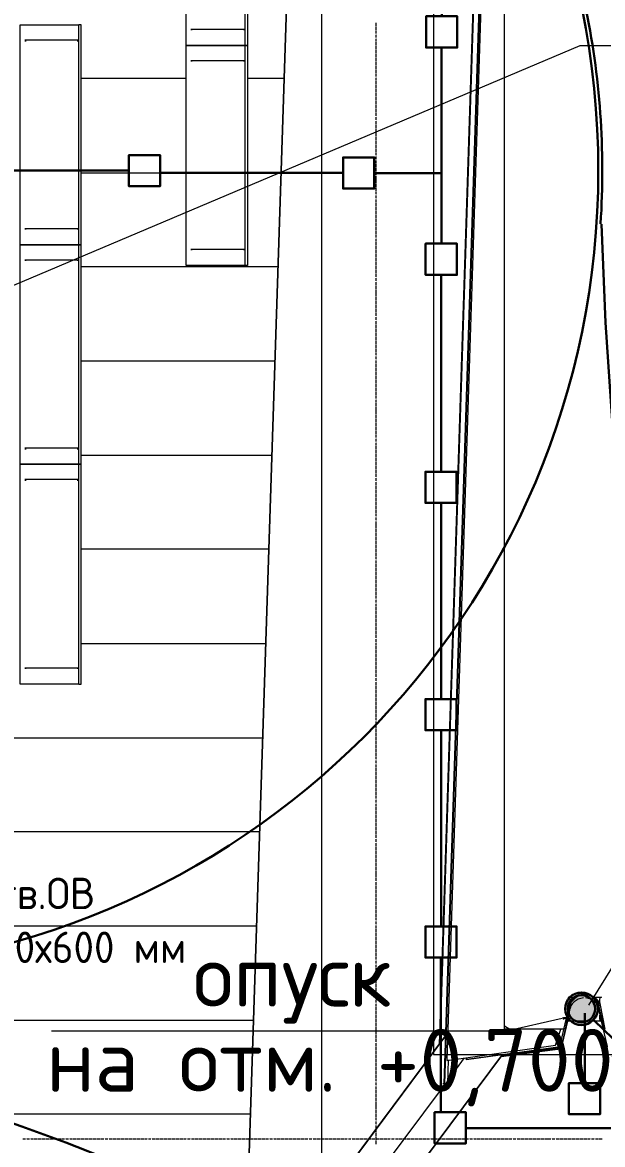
# Model space of a CAD drawing. Header units: millimetres. Extents: x -42533 to 645315, y 3457 to 82611.
# Drawn here: x 571978 to 575676, y 32285 to 39434 of the extents above; entities that cross this region are included whole.
import ezdxf

# ---------------------------------------------------------------- set-up
doc = ezdxf.new("R2010")
doc.units = ezdxf.units.MM
for name, color, linetype, true_color in [('PDF _!ЭОМ.Молниезащита', 7, 'Continuous', 0x954a95), ('PDF _Аннотация', 7, 'Continuous', 0xbababa), ('PDF _Антураж', 7, 'Continuous', 0xbababa), ('PDF _Крыша', 7, 'Continuous', 0xbababa), ('PDF _Крыша штриховка', 7, 'Continuous', 0xbababa), ('PDF _Обобщенные модели', 7, 'Continuous', 0xbababa), ('PDF _Ограждение', 7, 'Continuous', 0xbababa), ('PDF _Оси', 7, 'Continuous', 0xbababa)]:
    doc.layers.add(name, color=color, linetype=linetype, true_color=true_color)
doc.layers.add('PDF _Линии', color=7, linetype='Continuous')
doc.layers.add('PDF _Текст', color=7, linetype='Continuous')
doc.styles.add('PDF GOST Common', font='GOST_Common.ttf')
doc.styles.add('PDF ISOCPEUR', font='isocpeur.ttf')

msp = doc.modelspace()

# ---------------------------------------------------------------- linework, layer by layer
at = {"layer": 'PDF _!ЭОМ.Молниезащита', "color": 5, "lineweight": 30}
for points in [[(574652, 40722.3), (574652, 39722.8), (574652, 39472.9), (574749.4, 39472.9), (574749.4, 39273.8), (574550.4, 39273.8), (574550.4, 39472.9), (574652, 39472.9)], [(574649.9, 39273.8), (574649.9, 38274.3), (574649.9, 38024.4), (574747.3, 38024.4), (574747.3, 37825.3), (574548.2, 37825.3), (574548.2, 38024.4), (574649.9, 38024.4)], [(571403, 38491.4), (572402.6, 38491.4), (572656.7, 38491.4), (572656.7, 38588.8), (572855.7, 38588.8), (572855.7, 38389.8), (572656.7, 38389.8), (572656.7, 38491.4)], [(572855.7, 38476.7), (573771.7, 38476.7), (574021.6, 38476.7), (574021.6, 38574.1), (574220.7, 38574.1), (574220.7, 38375), (574021.6, 38375), (574021.6, 38476.7)], [(574220.7, 38474.6), (574649.9, 38474.6)], [(574647.8, 37825.3), (574647.8, 36821.6), (574647.8, 36571.7), (574745.2, 36571.7), (574745.2, 36372.6), (574546.1, 36372.6), (574546.1, 36571.7), (574647.8, 36571.7)], [(574647.8, 36372.6), (574647.8, 35373.1), (574647.8, 35123.2), (574745.2, 35123.2), (574745.2, 34924.1), (574546.1, 34924.1), (574546.1, 35123.2), (574647.8, 35123.2)], [(574647.8, 34924.1), (574647.8, 33924.6), (574647.8, 33674.7), (574745.2, 33674.7), (574745.2, 33475.6), (574546.1, 33475.6), (574546.1, 33674.7), (574647.8, 33674.7)], [(574645.7, 33475.6), (574645.7, 32490.9)], [(575563.1, 33121.1), (575563.1, 32676.4), (575660.5, 32676.4), (575660.5, 32477.3), (575461.4, 32477.3), (575461.4, 32676.4), (575563.1, 32676.4)], [(576053.9, 32389.3), (575054.4, 32389.3), (574804.5, 32389.3), (574804.5, 32291.9), (574605.4, 32291.9), (574605.4, 32490.9), (574804.5, 32490.9), (574804.5, 32389.3)]]:
    msp.add_lwpolyline(points, dxfattribs=at)
at = {"layer": 'PDF _!ЭОМ.Молниезащита', "lineweight": 30}
for points in [[(575669, 38148.4), (575694.4, 37521.6), (575736.7, 36894.8), (575791.8, 36272.2), (575868, 35649.6)], [(575622.4, 33074.5), (575859.6, 32845.8), (575741, 32845.8), (575978.2, 32735.7), (575859.6, 32964.4), (575859.6, 32845.8)]]:
    msp.add_lwpolyline(points, dxfattribs=at)
at = {"layer": 'PDF _!ЭОМ.Молниезащита', "color": 251, "lineweight": 5, "true_color": 0x545454}
msp.add_lwpolyline([(575419.1, 33087.2), (575063.3, 33006.7), (572162.1, 33006.7)], dxfattribs=at)
at = {"layer": 'PDF _!ЭОМ.Молниезащита', "color": 116, "lineweight": 30, "true_color": 0x136734}
for centre, radius in [((570543.1, 38490.9), 5105.7), ((567904.4, 20845.7), 12246.5)]:
    msp.add_circle(centre, radius, dxfattribs=at)
at = {"layer": 'PDF _!ЭОМ.Молниезащита', "lineweight": 30}
msp.add_circle((575541, 33149.9), 103.8, dxfattribs=at)
msp.add_arc((570543.1, 38490.9), 5131.1, 356.19872, 11.94767, dxfattribs=at)
at = {"layer": 'PDF _!ЭОМ.Молниезащита', "lineweight": 13}
msp.add_arc((567008.4, 20453.1), 17757.8, 299.14304, 50.43064, dxfattribs=at)
at = {"layer": 'PDF _!ЭОМ.Молниезащита', "transparency": 33554559}
for points in [[(575597, 33239.7), (575499.6, 33239.7), (575575.8, 33248.1)], [(575499.6, 33239.7), (575575.8, 33248.1), (575520.7, 33248.1)], [(575575.8, 33248.1), (575520.7, 33248.1), (575558.9, 33252.4)], [(575520.7, 33248.1), (575558.9, 33252.4), (575537.7, 33252.4)], [(575652, 33167.7), (575444.5, 33167.7), (575647.8, 33184.6)], [(575444.5, 33167.7), (575647.8, 33184.6), (575448.7, 33184.6)], [(575647.8, 33184.6), (575448.7, 33184.6), (575639.3, 33201.6)], [(575448.7, 33184.6), (575639.3, 33201.6), (575457.2, 33201.6)], [(575639.3, 33201.6), (575457.2, 33201.6), (575626.6, 33218.5)], [(575457.2, 33201.6), (575626.6, 33218.5), (575469.9, 33218.5)], [(575626.6, 33218.5), (575469.9, 33218.5), (575609.7, 33231.2)], [(575469.9, 33218.5), (575609.7, 33231.2), (575486.9, 33231.2)], [(575609.7, 33231.2), (575486.9, 33231.2), (575597, 33239.7)], [(575486.9, 33231.2), (575597, 33239.7), (575499.6, 33239.7)], [(575652, 33146.5), (575444.5, 33146.5), (575652, 33167.7)], [(575444.5, 33146.5), (575652, 33167.7), (575444.5, 33167.7)], [(575652, 33129.6), (575444.5, 33129.6), (575652, 33146.5)], [(575444.5, 33129.6), (575652, 33146.5), (575444.5, 33146.5)], [(575448.7, 33108.4), (575652, 33129.6), (575444.5, 33129.6)], [(575647.8, 33108.4), (575448.7, 33108.4), (575652, 33129.6)], [(575457.2, 33091.4), (575647.8, 33108.4), (575448.7, 33108.4)], [(575639.3, 33091.4), (575457.2, 33091.4), (575647.8, 33108.4)], [(575469.9, 33074.5), (575639.3, 33091.4), (575457.2, 33091.4)], [(575626.6, 33074.5), (575469.9, 33074.5), (575639.3, 33091.4)], [(575486.9, 33061.8), (575626.6, 33074.5), (575469.9, 33074.5)], [(575609.7, 33061.8), (575486.9, 33061.8), (575626.6, 33074.5)], [(575499.6, 33053.3), (575609.7, 33061.8), (575486.9, 33061.8)], [(575597, 33053.3), (575499.6, 33053.3), (575609.7, 33061.8)], [(575520.7, 33044.9), (575597, 33053.3), (575499.6, 33053.3)], [(575575.8, 33044.9), (575520.7, 33044.9), (575597, 33053.3)], [(575537.7, 33044.9), (575575.8, 33044.9), (575520.7, 33044.9)], [(575558.9, 33044.9), (575537.7, 33044.9), (575575.8, 33044.9)]]:
    msp.add_solid(points, dxfattribs=at)
at = {"layer": 'PDF _!ЭОМ.Молниезащита', "color": 251, "true_color": 0x545454, "transparency": 33554559}
msp.add_solid([(575419.1, 33095.7), (575469.9, 33099.9), (575423.3, 33078.7)], dxfattribs=at)
at = {"layer": 'PDF _Аннотация', "color": 8, "lineweight": 9}
for points in [[(571077.9, 37403), (575533.4, 39287.8), (576308.5, 39287.8)], [(575588.5, 33171.9), (577278.4, 35886.8), (577820.5, 35886.8)]]:
    msp.add_lwpolyline(points, dxfattribs=at)
at = {"layer": 'PDF _Антураж', "color": 8, "lineweight": 18}
for points in [[(574932, 55314.3), (574927.8, 55314.3), (574821.9, 55733.6), (573593.7, 55733.6), (573746.1, 55128), (573534.4, 48652.1), (573746.1, 42142.4), (573394.6, 31380.4), (573784.2, 31431.2), (574262.8, 32121.5)], [(573394.6, 31380.4), (573746.1, 42142.4), (573534.4, 48652.1), (573746.1, 55128), (573593.7, 55733.6)], [(574978.6, 42015.3), (574974.4, 42015.3), (574970.1, 42015.3), (574936.3, 42015.3), (574932, 42015.3), (574635.6, 32922), (574932, 42011.1), (574936.3, 42011.1)], [(574639.8, 32930.5), (574936.3, 42015.3)], [(574665.2, 32672.1), (574970.1, 42015.3)], [(574669.4, 32672.1), (574974.4, 42015.3)], [(575685.9, 33019.4), (575652, 33171.9), (575647.8, 33188.9), (575635.1, 33201.6), (575622.4, 33214.3), (575605.4, 33227), (575588.5, 33235.4), (575571.6, 33235.4), (575550.4, 33235.4), (575533.4, 33235.4), (575516.5, 33227), (575499.6, 33214.3), (575486.9, 33201.6), (575474.1, 33188.9), (575469.9, 33171.9), (575419.1, 32930.5)], [(575554.6, 33218.5), (575537.7, 33214.3), (575520.7, 33210), (575508, 33201.6), (575495.3, 33193.1), (575482.6, 33180.4), (575474.1, 33167.7), (575469.9, 33150.7)], [(575652, 33171.9), (575652, 33150.7), (575647.8, 33167.7), (575639.3, 33180.4), (575626.6, 33193.1), (575613.9, 33201.6), (575601.2, 33210), (575584.3, 33214.3), (575567.3, 33218.5)], [(575453, 33070.3), (575469.9, 33150.7), (575469.9, 33171.9)], [(575669, 33070.3), (575652, 33150.7)], [(575414.9, 32900.8), (575414.9, 32896.6), (575029.4, 32845.8), (575423.3, 32896.6), (575423.3, 32905.1), (575423.3, 32909.3), (575419.1, 32926.3), (575376.7, 32922)], [(575423.3, 32905.1), (575033.7, 32850)], [(575410.6, 32934.7), (575410.6, 32926.3)], [(574690.6, 32824.6), (574686.4, 32672.1)], [(574661, 32672.1), (574686.4, 32672.1), (574669.4, 32672.1), (574665.2, 32672.1), (574673.7, 32672.1), (574682.1, 32672.1), (574656.7, 32672.1)]]:
    msp.add_lwpolyline(points, dxfattribs=at)
msp.add_lwpolyline([(575707.1, 32905.1), (575707.1, 32909.3), (575669, 33070.3), (575453, 33070.3), (575419.1, 32926.3), (575419.1, 32930.5), (575410.6, 32934.7), (575465.7, 33171.9, -0.742756), (575660.5, 33171.9), (575690.2, 33019.4)], format="xyb", dxfattribs=at)
for points in [[(574809.2, 32824.6), (574809.2, 32837.3), (574809.2, 32828.8), (575423.3, 32909.3)], [(574809.2, 32837.3), (574809.2, 32833.1), (574809.2, 32824.6), (574809.2, 32828.8)]]:
    msp.add_lwpolyline(points, close=True, dxfattribs=at)
at = {"layer": 'PDF _Крыша', "color": 8, "lineweight": 9}
msp.add_lwpolyline([(575431.8, 33019.4), (575410.6, 33019.4)], dxfattribs=at)
at = {"layer": 'PDF _Крыша штриховка', "color": 8, "lineweight": 9}
for points in [[(573021.9, 39076), (572352.7, 39076)], [(573644.5, 39076), (573411.5, 39076)], [(573021.9, 38474.6), (572352.7, 38474.6)], [(573627.5, 38474.6), (573411.5, 38474.6)], [(573606.4, 37877.4), (572352.7, 37877.4)], [(573585.2, 37276), (572352.7, 37276)], [(573568.2, 36674.5), (572352.7, 36674.5)], [(573547.1, 36077.4), (572352.7, 36077.4)], [(573525.9, 35475.9), (572352.7, 35475.9)], [(573508.9, 34874.5), (568197.8, 34874.5)], [(573487.8, 34277.3), (571353.2, 34277.3)], [(573470.8, 33675.9), (568197.8, 33675.9)], [(573449.7, 33074.5), (571429.4, 33074.5)], [(573428.5, 32477.3), (571429.4, 32477.3)]]:
    msp.add_lwpolyline(points, dxfattribs=at)
at = {"layer": 'PDF _Линии', "color": 8, "lineweight": 9}
msp.add_lwpolyline([(581530.7, 32858.5), (581619.6, 25417), (554538.8, 25489), (554538.8, 32858.5), (561298.4, 32858.5), (561298.4, 55496.4), (574597.4, 55496.4), (574597.4, 32858.5), (581496.8, 32858.5)], dxfattribs=at)
for points in [[(573885.9, 54767.9), (562065, 54767.9), (562065, 29961.5), (573885.9, 29961.5)], [(575050.6, 33019.4), (575050.6, 42375.3), (574991.3, 42362.6), (574682.1, 32820.4), (575376.7, 32917.8), (575410.6, 33019.4)]]:
    msp.add_lwpolyline(points, close=True, dxfattribs=at)
at = {"layer": 'PDF _Линии', "color": 8, "lineweight": 30}
msp.add_circle((575541, 33149.9), 86.8, dxfattribs=at)
at = {"layer": 'PDF _Обобщенные модели', "color": 8, "lineweight": 9}
for points in [[(573394.6, 46284.5), (573394.6, 44886.9), (573394.6, 43485), (573394.6, 42087.3), (573394.6, 40685.4), (573394.6, 39287.8), (573394.6, 37885.9)], [(572331.5, 35217.6), (571996.9, 35217.6), (571988.5, 35217.6), (571980, 35217.6), (571963, 35217.6), (571963, 36619.5), (571963, 38017.1), (571980, 38017.1), (571988.5, 38017.1), (571996.9, 38017.1), (572331.5, 38017.1), (571996.9, 38017.1), (571988.5, 38017.1), (571980, 38017.1), (571963, 38017.1), (571963, 39419), (571980, 39419), (571988.5, 39419), (571996.9, 39419), (572331.5, 39419)], [(572335.8, 39321.6), (571992.7, 39321.6)], [(573386.1, 39389.4), (573394.6, 39389.4), (573051.5, 39389.4), (573060, 39389.4)], [(571992.7, 39317.4), (572001.2, 39317.4)], [(572327.3, 39317.4), (572335.8, 39317.4)], [(573386.1, 39190.3), (573394.6, 39190.3), (573051.5, 39190.3), (573060, 39190.3)], [(572327.3, 38118.8), (572335.8, 38118.8), (571992.7, 38118.8), (572001.2, 38118.8)], [(573386.1, 37987.5), (573394.6, 37987.5), (573051.5, 37987.5), (573060, 37987.5)], [(572327.3, 37919.7), (572335.8, 37919.7), (571992.7, 37919.7), (572001.2, 37919.7)], [(572335.8, 36721.1), (571992.7, 36721.1)], [(571992.7, 36716.9), (572001.2, 36716.9)], [(572327.3, 36716.9), (572335.8, 36716.9)], [(572335.8, 36522.1), (571992.7, 36522.1)], [(571992.7, 36517.8), (572001.2, 36517.8)], [(572327.3, 36517.8), (572335.8, 36517.8)], [(572327.3, 35319.2), (572335.8, 35319.2), (571992.7, 35319.2), (572001.2, 35319.2)]]:
    msp.add_lwpolyline(points, dxfattribs=at)
for points in [[(573411.5, 39287.8), (573407.3, 39287.8), (573394.6, 39287.8), (573390.4, 39287.8), (573055.8, 39287.8), (573047.3, 39287.8), (573038.8, 39287.8), (573021.9, 39287.8), (573021.9, 40685.4), (573038.8, 40685.4), (573047.3, 40685.4), (573055.8, 40685.4), (573390.4, 40685.4), (573394.6, 40685.4), (573407.3, 40685.4), (573411.5, 40685.4)], [(572352.7, 39419), (572348.5, 39419), (572335.8, 39419), (572335.8, 38017.1), (572348.5, 38017.1), (572352.7, 38017.1)], [(573411.5, 37885.9), (573407.3, 37885.9), (573394.6, 37885.9), (573390.4, 37885.9), (573055.8, 37885.9), (573047.3, 37885.9), (573038.8, 37885.9), (573021.9, 37885.9), (573021.9, 39287.8), (573038.8, 39287.8), (573047.3, 39287.8), (573055.8, 39287.8), (573390.4, 39287.8), (573394.6, 39287.8), (573407.3, 39287.8), (573411.5, 39287.8)], [(572352.7, 38017.1), (572348.5, 38017.1), (572335.8, 38017.1), (572335.8, 36619.5), (572348.5, 36619.5), (572352.7, 36619.5)], [(572331.5, 36619.5), (571996.9, 36619.5), (571988.5, 36619.5), (571980, 36619.5), (571963, 36619.5), (571980, 36619.5), (571988.5, 36619.5), (571996.9, 36619.5)], [(572352.7, 36619.5), (572348.5, 36619.5), (572335.8, 36619.5), (572335.8, 35217.6), (572348.5, 35217.6), (572352.7, 35217.6)]]:
    msp.add_lwpolyline(points, close=True, dxfattribs=at)
at = {"layer": 'PDF _Обобщенные модели', "color": 8, "lineweight": 18}
for points in [[(575465.7, 33176.1), (575469.9, 33197.3), (575469.9, 33210), (575465.7, 33218.5), (575457.2, 33222.7), (575499.6, 33222.7)], [(575622.4, 33222.7), (575669, 33222.7), (575660.5, 33218.5), (575656.3, 33210), (575656.3, 33193.1), (575660.5, 33171.9)], [(575660.5, 33125.3), (575656.3, 33104.1), (575656.3, 33087.2), (575660.5, 33074.5), (575669, 33070.3), (575563.1, 33070.3), (575457.2, 33070.3), (575465.7, 33074.5), (575469.9, 33091.4), (575465.7, 33108.4), (575465.7, 33133.8)]]:
    msp.add_lwpolyline(points, dxfattribs=at)
at = {"layer": 'PDF _Ограждение', "color": 8, "lineweight": 9}
for points in [[(575050.6, 33040.6), (575084.5, 33019.4)], [(574076.5, 32172.4), (574673.7, 32977.1), (574068, 32159.7)], [(575037.9, 32858.5), (572869.4, 29948.8), (575037.9, 32858.5)], [(574686.4, 32689.1), (574796.5, 32837.3)], [(574267.1, 32125.8), (574673.7, 32672.1)]]:
    msp.add_lwpolyline(points, dxfattribs=at)
at = {"layer": 'PDF _Оси', "color": 8, "lineweight": 9}
for points in [[(574233.2, 39410.6), (574233.2, 39431.8)], [(574233.2, 39385.2), (574233.2, 39406.3)], [(574233.2, 39364), (574233.2, 39380.9)], [(574233.2, 39359.8), (574233.2, 39359.8)], [(574233.2, 39338.6), (574233.2, 39355.5)], [(574233.2, 39334.3), (574233.2, 39334.3)], [(574233.2, 39313.2), (574233.2, 39330.1)], [(574233.2, 39287.8), (574233.2, 39308.9)], [(574233.2, 39262.3), (574233.2, 39283.5)], [(574233.2, 39236.9), (574233.2, 39258.1)], [(574233.2, 39211.5), (574233.2, 39232.7)], [(574233.2, 39186.1), (574233.2, 39207.3)], [(574233.2, 39160.7), (574233.2, 39181.9)], [(574233.2, 39135.3), (574233.2, 39156.5)], [(574233.2, 39109.9), (574233.2, 39131)], [(574233.2, 39088.7), (574233.2, 39105.6)], [(574233.2, 39084.5), (574233.2, 39084.5)], [(574233.2, 39063.3), (574233.2, 39080.2)], [(574233.2, 39037.9), (574233.2, 39059)], [(574233.2, 39012.5), (574233.2, 39033.6)], [(574233.2, 38987), (574233.2, 39008.2)], [(574233.2, 38961.6), (574233.2, 38982.8)], [(574233.2, 38936.2), (574233.2, 38957.4)], [(574233.2, 38910.8), (574233.2, 38932)], [(574233.2, 38885.4), (574233.2, 38906.6)], [(574233.2, 38860), (574233.2, 38881.2)], [(574233.2, 38838.8), (574233.2, 38855.7)], [(574233.2, 38834.6), (574233.2, 38834.6)], [(574233.2, 38813.4), (574233.2, 38830.3)], [(574233.2, 38809.2), (574233.2, 38809.2)], [(574233.2, 38788), (574233.2, 38804.9)], [(574233.2, 38762.6), (574233.2, 38783.7)], [(574233.2, 38737.2), (574233.2, 38758.3)], [(574233.2, 38711.7), (574233.2, 38732.9)], [(574233.2, 38686.3), (574233.2, 38707.5)], [(574233.2, 38660.9), (574233.2, 38682.1)], [(574233.2, 38635.5), (574233.2, 38656.7)], [(574233.2, 38610.1), (574233.2, 38631.3)], [(574233.2, 38588.9), (574233.2, 38605.9)], [(574233.2, 38584.7), (574233.2, 38584.7)], [(574233.2, 38563.5), (574233.2, 38580.5)], [(574233.2, 38559.3), (574233.2, 38559.3)], [(574233.2, 38538.1), (574233.2, 38555)], [(574233.2, 38512.7), (574233.2, 38533.9)], [(574233.2, 38487.3), (574233.2, 38508.4)], [(574233.2, 38461.9), (574233.2, 38483)], [(574233.2, 38436.4), (574233.2, 38457.6)], [(574233.2, 38411), (574233.2, 38432.2)], [(574233.2, 38385.6), (574233.2, 38406.8)], [(574233.2, 38360.2), (574233.2, 38381.4)], [(574233.2, 38339), (574233.2, 38356)], [(574233.2, 38334.8), (574233.2, 38334.8)], [(574233.2, 38313.6), (574233.2, 38330.6)], [(574233.2, 38309.4), (574233.2, 38309.4)], [(574233.2, 38288.2), (574233.2, 38305.2)], [(574233.2, 38262.8), (574233.2, 38284)], [(574233.2, 38237.4), (574233.2, 38258.6)], [(574233.2, 38212), (574233.2, 38233.2)], [(574233.2, 38186.6), (574233.2, 38207.7)], [(574233.2, 38161.2), (574233.2, 38182.3)], [(574233.2, 38135.7), (574233.2, 38156.9)], [(574233.2, 38110.3), (574233.2, 38131.5)], [(574233.2, 38084.9), (574233.2, 38106.1)], [(574233.2, 38063.7), (574233.2, 38080.7)], [(574233.2, 38059.5), (574233.2, 38059.5)], [(574233.2, 38038.3), (574233.2, 38055.3)], [(574233.2, 38012.9), (574233.2, 38034.1)], [(574233.2, 37987.5), (574233.2, 38008.7)], [(574233.2, 37962.1), (574233.2, 37983.3)], [(574233.2, 37936.7), (574233.2, 37957.9)], [(574233.2, 37911.3), (574233.2, 37932.4)], [(574233.2, 37885.9), (574233.2, 37907)], [(574233.2, 37860.4), (574233.2, 37881.6)], [(574233.2, 37835), (574233.2, 37856.2)], [(574233.2, 37813.9), (574233.2, 37830.8)], [(574233.2, 37809.6), (574233.2, 37809.6)], [(574233.2, 37788.4), (574233.2, 37805.4)], [(574233.2, 37784.2), (574233.2, 37784.2)], [(574233.2, 37763), (574233.2, 37780)], [(574233.2, 37737.6), (574233.2, 37758.8)], [(574233.2, 37712.2), (574233.2, 37733.4)], [(574233.2, 37686.8), (574233.2, 37708)], [(574233.2, 37661.4), (574233.2, 37682.6)], [(574233.2, 37636), (574233.2, 37657.1)], [(574233.2, 37610.6), (574233.2, 37631.7)], [(574233.2, 37585.1), (574233.2, 37606.3)], [(574233.2, 37564), (574233.2, 37580.9)], [(574233.2, 37559.7), (574233.2, 37559.7)], [(574233.2, 37538.6), (574233.2, 37555.5)], [(574233.2, 37534.3), (574233.2, 37534.3)], [(574233.2, 37513.1), (574233.2, 37530.1)], [(574233.2, 37487.7), (574233.2, 37508.9)], [(574233.2, 37462.3), (574233.2, 37483.5)], [(574233.2, 37436.9), (574233.2, 37458.1)], [(574233.2, 37411.5), (574233.2, 37432.7)], [(574233.2, 37386.1), (574233.2, 37407.3)], [(574233.2, 37360.7), (574233.2, 37381.8)], [(574233.2, 37335.3), (574233.2, 37356.4)], [(574233.2, 37314.1), (574233.2, 37331)], [(574233.2, 37309.8), (574233.2, 37309.8)], [(574233.2, 37288.7), (574233.2, 37305.6)], [(574233.2, 37284.4), (574233.2, 37284.4)], [(574233.2, 37263.3), (574233.2, 37280.2)], [(574233.2, 37237.8), (574233.2, 37259)], [(574233.2, 37212.4), (574233.2, 37233.6)], [(574233.2, 37187), (574233.2, 37208.2)], [(574233.2, 37161.6), (574233.2, 37182.8)], [(574233.2, 37136.2), (574233.2, 37157.4)], [(574233.2, 37110.8), (574233.2, 37132)], [(574233.2, 37085.4), (574233.2, 37106.5)], [(574233.2, 37060), (574233.2, 37081.1)], [(574233.2, 37038.8), (574233.2, 37055.7)], [(574233.2, 37034.5), (574233.2, 37034.5)], [(574233.2, 37013.4), (574233.2, 37030.3)], [(574233.2, 36988), (574233.2, 37009.1)], [(574233.2, 36962.5), (574233.2, 36983.7)], [(574233.2, 36937.1), (574233.2, 36958.3)], [(574233.2, 36911.7), (574233.2, 36932.9)], [(574233.2, 36886.3), (574233.2, 36907.5)], [(574233.2, 36860.9), (574233.2, 36882.1)], [(574233.2, 36835.5), (574233.2, 36856.7)], [(574233.2, 36810.1), (574233.2, 36831.3)], [(574233.2, 36788.9), (574233.2, 36805.8)], [(574233.2, 36784.7), (574233.2, 36784.7)], [(574233.2, 36763.5), (574233.2, 36780.4)], [(574233.2, 36759.3), (574233.2, 36759.3)], [(574233.2, 36738.1), (574233.2, 36755)], [(574233.2, 36712.7), (574233.2, 36733.8)], [(574233.2, 36687.3), (574233.2, 36708.4)], [(574233.2, 36661.8), (574233.2, 36683)], [(574233.2, 36636.4), (574233.2, 36657.6)], [(574233.2, 36611), (574233.2, 36632.2)], [(574233.2, 36585.6), (574233.2, 36606.8)], [(574233.2, 36560.2), (574233.2, 36581.4)], [(574233.2, 36539), (574233.2, 36556)], [(574233.2, 36534.8), (574233.2, 36534.8)], [(574233.2, 36513.6), (574233.2, 36530.5)], [(574233.2, 36509.4), (574233.2, 36509.4)], [(574233.2, 36488.2), (574233.2, 36505.1)], [(574233.2, 36462.8), (574233.2, 36484)], [(574233.2, 36437.4), (574233.2, 36458.5)], [(574233.2, 36412), (574233.2, 36433.1)], [(574233.2, 36386.5), (574233.2, 36407.7)], [(574233.2, 36361.1), (574233.2, 36382.3)], [(574233.2, 36335.7), (574233.2, 36356.9)], [(574233.2, 36310.3), (574233.2, 36331.5)], [(574233.2, 36289.1), (574233.2, 36306.1)], [(574233.2, 36284.9), (574233.2, 36284.9)], [(574233.2, 36263.7), (574233.2, 36280.7)], [(574233.2, 36259.5), (574233.2, 36259.5)], [(574233.2, 36238.3), (574233.2, 36255.2)], [(574233.2, 36212.9), (574233.2, 36234.1)], [(574233.2, 36187.5), (574233.2, 36208.7)], [(574233.2, 36162.1), (574233.2, 36183.2)], [(574233.2, 36136.7), (574233.2, 36157.8)], [(574233.2, 36111.2), (574233.2, 36132.4)], [(574233.2, 36085.8), (574233.2, 36107)], [(574233.2, 36060.4), (574233.2, 36081.6)], [(574233.2, 36035), (574233.2, 36056.2)], [(574233.2, 36013.8), (574233.2, 36030.8)], [(574233.2, 36009.6), (574233.2, 36009.6)], [(574233.2, 35988.4), (574233.2, 36005.4)], [(574233.2, 35963), (574233.2, 35984.2)], [(574233.2, 35937.6), (574233.2, 35958.8)], [(574233.2, 35912.2), (574233.2, 35933.4)], [(574233.2, 35886.8), (574233.2, 35907.9)], [(574233.2, 35861.4), (574233.2, 35882.5)], [(574233.2, 35835.9), (574233.2, 35857.1)], [(574233.2, 35810.5), (574233.2, 35831.7)], [(574233.2, 35785.1), (574233.2, 35806.3)], [(574233.2, 35763.9), (574233.2, 35780.9)], [(574233.2, 35759.7), (574233.2, 35759.7)], [(574233.2, 35738.5), (574233.2, 35755.5)], [(574233.2, 35734.3), (574233.2, 35734.3)], [(574233.2, 35713.1), (574233.2, 35730.1)], [(574233.2, 35687.7), (574233.2, 35708.9)], [(574233.2, 35662.3), (574233.2, 35683.5)], [(574233.2, 35636.9), (574233.2, 35658.1)], [(574233.2, 35611.5), (574233.2, 35632.6)], [(574233.2, 35586.1), (574233.2, 35607.2)], [(574233.2, 35560.6), (574233.2, 35581.8)], [(574233.2, 35535.2), (574233.2, 35556.4)], [(574233.2, 35514.1), (574233.2, 35531)], [(574233.2, 35509.8), (574233.2, 35509.8)], [(574233.2, 35488.6), (574233.2, 35505.6)], [(574233.2, 35484.4), (574233.2, 35484.4)], [(574233.2, 35463.2), (574233.2, 35480.2)], [(574233.2, 35437.8), (574233.2, 35459)], [(574233.2, 35412.4), (574233.2, 35433.6)], [(574233.2, 35387), (574233.2, 35408.2)], [(574233.2, 35361.6), (574233.2, 35382.8)], [(574233.2, 35336.2), (574233.2, 35357.4)], [(574233.2, 35310.8), (574233.2, 35331.9)], [(574233.2, 35285.4), (574233.2, 35306.5)], [(574233.2, 35264.2), (574233.2, 35281.1)], [(574233.2, 35259.9), (574233.2, 35259.9)], [(574233.2, 35238.8), (574233.2, 35255.7)], [(574233.2, 35234.5), (574233.2, 35234.5)], [(574233.2, 35213.3), (574233.2, 35230.3)], [(574233.2, 35187.9), (574233.2, 35209.1)], [(574233.2, 35162.5), (574233.2, 35183.7)], [(574233.2, 35137.1), (574233.2, 35158.3)], [(574233.2, 35111.7), (574233.2, 35132.9)], [(574233.2, 35086.3), (574233.2, 35107.5)], [(574233.2, 35060.9), (574233.2, 35082.1)], [(574233.2, 35035.5), (574233.2, 35056.6)], [(574233.2, 35010.1), (574233.2, 35031.2)], [(574233.2, 34988.9), (574233.2, 35005.8)], [(574233.2, 34984.6), (574233.2, 34984.6)], [(574233.2, 34963.5), (574233.2, 34980.4)], [(574233.2, 34938.1), (574233.2, 34959.2)], [(574233.2, 34912.6), (574233.2, 34933.8)], [(574233.2, 34887.2), (574233.2, 34908.4)], [(574233.2, 34861.8), (574233.2, 34883)], [(574233.2, 34836.4), (574233.2, 34857.6)], [(574233.2, 34811), (574233.2, 34832.2)], [(574233.2, 34785.6), (574233.2, 34806.8)], [(574233.2, 34760.2), (574233.2, 34781.3)], [(574233.2, 34739), (574233.2, 34755.9)], [(574233.2, 34734.8), (574233.2, 34734.8)], [(574233.2, 34713.6), (574233.2, 34730.5)], [(574233.2, 34709.3), (574233.2, 34709.3)], [(574233.2, 34688.2), (574233.2, 34705.1)], [(574233.2, 34662.8), (574233.2, 34683.9)], [(574233.2, 34637.3), (574233.2, 34658.5)], [(574233.2, 34611.9), (574233.2, 34633.1)], [(574233.2, 34586.5), (574233.2, 34607.7)], [(574233.2, 34561.1), (574233.2, 34582.3)], [(574233.2, 34535.7), (574233.2, 34556.9)], [(574233.2, 34510.3), (574233.2, 34531.5)], [(574233.2, 34489.1), (574233.2, 34506)], [(574233.2, 34484.9), (574233.2, 34484.9)], [(574233.2, 34463.7), (574233.2, 34480.6)], [(574233.2, 34459.5), (574233.2, 34459.5)], [(574233.2, 34438.3), (574233.2, 34455.2)], [(574233.2, 34412.9), (574233.2, 34434)], [(574233.2, 34387.5), (574233.2, 34408.6)], [(574233.2, 34362), (574233.2, 34383.2)], [(574233.2, 34336.6), (574233.2, 34357.8)], [(574233.2, 34311.2), (574233.2, 34332.4)], [(574233.2, 34285.8), (574233.2, 34307)], [(574233.2, 34260.4), (574233.2, 34281.6)], [(574233.2, 34239.2), (574233.2, 34256.2)], [(574233.2, 34235), (574233.2, 34235)], [(574233.2, 34213.8), (574233.2, 34230.7)], [(574233.2, 34209.6), (574233.2, 34209.6)], [(574233.2, 34188.4), (574233.2, 34205.3)], [(574233.2, 34163), (574233.2, 34184.2)], [(574233.2, 34137.6), (574233.2, 34158.7)], [(574233.2, 34112.2), (574233.2, 34133.3)], [(574233.2, 34086.7), (574233.2, 34107.9)], [(574233.2, 34061.3), (574233.2, 34082.5)], [(574233.2, 34035.9), (574233.2, 34057.1)], [(574233.2, 34010.5), (574233.2, 34031.7)], [(574233.2, 33985.1), (574233.2, 34006.3)], [(574233.2, 33963.9), (574233.2, 33980.9)], [(574233.2, 33959.7), (574233.2, 33959.7)], [(574233.2, 33938.5), (574233.2, 33955.5)], [(574233.2, 33913.1), (574233.2, 33934.3)], [(574233.2, 33887.7), (574233.2, 33908.9)], [(574233.2, 33862.3), (574233.2, 33883.5)], [(574233.2, 33836.9), (574233.2, 33858)], [(574233.2, 33811.4), (574233.2, 33832.6)], [(574233.2, 33786), (574233.2, 33807.2)], [(574233.2, 33760.6), (574233.2, 33781.8)], [(574233.2, 33735.2), (574233.2, 33756.4)], [(574233.2, 33714), (574233.2, 33731)], [(574233.2, 33709.8), (574233.2, 33709.8)], [(574233.2, 33688.6), (574233.2, 33705.6)], [(574233.2, 33684.4), (574233.2, 33684.4)], [(574233.2, 33663.2), (574233.2, 33680.2)], [(574233.2, 33637.8), (574233.2, 33659)], [(574233.2, 33612.4), (574233.2, 33633.6)], [(574233.2, 33587), (574233.2, 33608.2)], [(574233.2, 33561.6), (574233.2, 33582.7)], [(574233.2, 33536.2), (574233.2, 33557.3)], [(574233.2, 33510.7), (574233.2, 33531.9)], [(574233.2, 33485.3), (574233.2, 33506.5)], [(574233.2, 33464.2), (574233.2, 33481.1)], [(574233.2, 33459.9), (574233.2, 33459.9)], [(574233.2, 33438.7), (574233.2, 33455.7)], [(574233.2, 33434.5), (574233.2, 33434.5)], [(574233.2, 33413.3), (574233.2, 33430.3)], [(574233.2, 33387.9), (574233.2, 33409.1)], [(574233.2, 33362.5), (574233.2, 33383.7)], [(574233.2, 33337.1), (574233.2, 33358.3)], [(574233.2, 33311.7), (574233.2, 33332.9)], [(574233.2, 33286.3), (574233.2, 33307.4)], [(574233.2, 33260.9), (574233.2, 33282)], [(574233.2, 33235.4), (574233.2, 33256.6)], [(574233.2, 33214.3), (574233.2, 33231.2)], [(574233.2, 33210), (574233.2, 33210)], [(574233.2, 33188.9), (574233.2, 33205.8)], [(574233.2, 33184.6), (574233.2, 33184.6)], [(574233.2, 33163.4), (574233.2, 33180.4)], [(574233.2, 33138), (574233.2, 33159.2)], [(574233.2, 33112.6), (574233.2, 33133.8)], [(574233.2, 33087.2), (574233.2, 33108.4)], [(574233.2, 33061.8), (574233.2, 33083)], [(574233.2, 33036.4), (574233.2, 33057.6)], [(574233.2, 33011), (574233.2, 33032.1)], [(574233.2, 32985.6), (574233.2, 33006.7)], [(574233.2, 32960.1), (574233.2, 32981.3)], [(574233.2, 32939), (574233.2, 32955.9)], [(574233.2, 32934.7), (574233.2, 32934.7)], [(574233.2, 32913.6), (574233.2, 32930.5)], [(574233.2, 32888.1), (574233.2, 32909.3)], [(574233.2, 32862.7), (574233.2, 32883.9)], [(574233.2, 32837.3), (574233.2, 32858.5)], [(574233.2, 32811.9), (574233.2, 32833.1)], [(574233.2, 32786.5), (574233.2, 32807.7)], [(574233.2, 32761.1), (574233.2, 32782.3)], [(574233.2, 32735.7), (574233.2, 32756.8)], [(574233.2, 32710.3), (574233.2, 32731.4)], [(574233.2, 32689.1), (574233.2, 32706)], [(574233.2, 32684.8), (574233.2, 32684.8)], [(574233.2, 32663.7), (574233.2, 32680.6)], [(574233.2, 32659.4), (574233.2, 32659.4)], [(574233.2, 32638.3), (574233.2, 32655.2)], [(574233.2, 32612.8), (574233.2, 32634)], [(574233.2, 32587.4), (574233.2, 32608.6)], [(574233.2, 32562), (574233.2, 32583.2)], [(574233.2, 32536.6), (574233.2, 32557.8)], [(574233.2, 32511.2), (574233.2, 32532.4)], [(574233.2, 32485.8), (574233.2, 32507)], [(574233.2, 32460.4), (574233.2, 32481.6)], [(574233.2, 32439.2), (574233.2, 32456.1)], [(574233.2, 32435), (574233.2, 32435)], [(574233.2, 32413.8), (574233.2, 32430.7)], [(574233.2, 32409.5), (574233.2, 32409.5)], [(574233.2, 32388.4), (574233.2, 32405.3)], [(571980, 32320.6), (571996.9, 32320.6)], [(572001.2, 32320.6), (572001.2, 32320.6)], [(572005.4, 32320.6), (572022.3, 32320.6)], [(572026.6, 32320.6), (572026.6, 32320.6)], [(572030.8, 32320.6), (572047.8, 32320.6)], [(572052, 32320.6), (572073.2, 32320.6)], [(572077.4, 32320.6), (572098.6, 32320.6)], [(572102.8, 32320.6), (572124, 32320.6)], [(572128.2, 32320.6), (572149.4, 32320.6)], [(572153.6, 32320.6), (572174.8, 32320.6)], [(572179, 32320.6), (572200.2, 32320.6)], [(572204.5, 32320.6), (572225.6, 32320.6)], [(572229.9, 32320.6), (572246.8, 32320.6)], [(572251, 32320.6), (572251, 32320.6)], [(572255.3, 32320.6), (572272.2, 32320.6)], [(572276.5, 32320.6), (572276.5, 32320.6)], [(572280.7, 32320.6), (572297.6, 32320.6)], [(572301.9, 32320.6), (572323.1, 32320.6)], [(572327.3, 32320.6), (572348.5, 32320.6)], [(572352.7, 32320.6), (572373.9, 32320.6)], [(572378.1, 32320.6), (572399.3, 32320.6)], [(572403.5, 32320.6), (572424.7, 32320.6)], [(572428.9, 32320.6), (572450.1, 32320.6)], [(572454.3, 32320.6), (572475.5, 32320.6)], [(572479.8, 32320.6), (572496.7, 32320.6)], [(572500.9, 32320.6), (572500.9, 32320.6)], [(572505.2, 32320.6), (572522.1, 32320.6)], [(572526.3, 32320.6), (572526.3, 32320.6)], [(572530.6, 32320.6), (572547.5, 32320.6)], [(572551.8, 32320.6), (572572.9, 32320.6)], [(572577.2, 32320.6), (572598.3, 32320.6)], [(572602.6, 32320.6), (572623.8, 32320.6)], [(572628, 32320.6), (572649.2, 32320.6)], [(572653.4, 32320.6), (572674.6, 32320.6)], [(572678.8, 32320.6), (572700, 32320.6)], [(572704.2, 32320.6), (572725.4, 32320.6)], [(572729.6, 32320.6), (572750.8, 32320.6)], [(572755.1, 32320.6), (572772, 32320.6)], [(572776.2, 32320.6), (572776.2, 32320.6)], [(572780.5, 32320.6), (572797.4, 32320.6)], [(572801.6, 32320.6), (572801.6, 32320.6)], [(572805.9, 32320.6), (572822.8, 32320.6)], [(572827.1, 32320.6), (572848.2, 32320.6)], [(572852.5, 32320.6), (572873.6, 32320.6)], [(572877.9, 32320.6), (572899.1, 32320.6)], [(572903.3, 32320.6), (572924.5, 32320.6)], [(572928.7, 32320.6), (572949.9, 32320.6)], [(572954.1, 32320.6), (572975.3, 32320.6)], [(572979.5, 32320.6), (573000.7, 32320.6)], [(573004.9, 32320.6), (573021.9, 32320.6)], [(573026.1, 32320.6), (573026.1, 32320.6)], [(573030.4, 32320.6), (573047.3, 32320.6)], [(573051.5, 32320.6), (573051.5, 32320.6)], [(573055.8, 32320.6), (573072.7, 32320.6)], [(573076.9, 32320.6), (573098.1, 32320.6)], [(573102.4, 32320.6), (573123.5, 32320.6)], [(573127.8, 32320.6), (573148.9, 32320.6)], [(573153.2, 32320.6), (573174.4, 32320.6)], [(573178.6, 32320.6), (573199.8, 32320.6)], [(573204, 32320.6), (573225.2, 32320.6)], [(573229.4, 32320.6), (573250.6, 32320.6)], [(573254.8, 32320.6), (573271.8, 32320.6)], [(573276, 32320.6), (573276, 32320.6)], [(573280.2, 32320.6), (573297.2, 32320.6)], [(573301.4, 32320.6), (573301.4, 32320.6)], [(573305.7, 32320.6), (573322.6, 32320.6)], [(573326.8, 32320.6), (573348, 32320.6)], [(573352.2, 32320.6), (573373.4, 32320.6)], [(573377.7, 32320.6), (573398.8, 32320.6)], [(573403.1, 32320.6), (573424.2, 32320.6)], [(573428.5, 32320.6), (573449.7, 32320.6)], [(573453.9, 32320.6), (573475.1, 32320.6)], [(573479.3, 32320.6), (573500.5, 32320.6)], [(573504.7, 32320.6), (573525.9, 32320.6)], [(573530.1, 32320.6), (573547.1, 32320.6)], [(573551.3, 32320.6), (573551.3, 32320.6)], [(573555.5, 32320.6), (573572.5, 32320.6)], [(573576.7, 32320.6), (573576.7, 32320.6)], [(573580.9, 32320.6), (573597.9, 32320.6)], [(573602.1, 32320.6), (573623.3, 32320.6)], [(573627.5, 32320.6), (573648.7, 32320.6)], [(573653, 32320.6), (573674.1, 32320.6)], [(573678.4, 32320.6), (573699.5, 32320.6)], [(573703.8, 32320.6), (573725, 32320.6)], [(573729.2, 32320.6), (573750.4, 32320.6)], [(573754.6, 32320.6), (573775.8, 32320.6)], [(573780, 32320.6), (573797, 32320.6)], [(573801.2, 32320.6), (573801.2, 32320.6)], [(573805.4, 32320.6), (573822.4, 32320.6)], [(573826.6, 32320.6), (573826.6, 32320.6)], [(573830.8, 32320.6), (573847.8, 32320.6)], [(573852, 32320.6), (573873.2, 32320.6)], [(573877.4, 32320.6), (573898.6, 32320.6)], [(573902.8, 32320.6), (573924, 32320.6)], [(573928.2, 32320.6), (573949.4, 32320.6)], [(573953.7, 32320.6), (573974.8, 32320.6)], [(573979.1, 32320.6), (574000.2, 32320.6)], [(574004.5, 32320.6), (574025.7, 32320.6)], [(574029.9, 32320.6), (574046.8, 32320.6)], [(574051.1, 32320.6), (574051.1, 32320.6)], [(574055.3, 32320.6), (574072.2, 32320.6)], [(574076.5, 32320.6), (574076.5, 32320.6)], [(574080.7, 32320.6), (574097.7, 32320.6)], [(574101.9, 32320.6), (574123.1, 32320.6)], [(574127.3, 32320.6), (574148.5, 32320.6)], [(574152.7, 32320.6), (574173.9, 32320.6)], [(574178.1, 32320.6), (574199.3, 32320.6)], [(574203.5, 32320.6), (574224.7, 32320.6)], [(574229, 32320.6), (574250.1, 32320.6)], [(574233.2, 32363), (574233.2, 32384.1)], [(574233.2, 32337.5), (574233.2, 32358.7)], [(574233.2, 32312.1), (574233.2, 32333.3)], [(574254.4, 32320.6), (574275.5, 32320.6)], [(574279.8, 32320.6), (574301, 32320.6)], [(574305.2, 32320.6), (574322.1, 32320.6)], [(574326.4, 32320.6), (574326.4, 32320.6)], [(574330.6, 32320.6), (574347.5, 32320.6)], [(574351.8, 32320.6), (574351.8, 32320.6)], [(574356, 32320.6), (574373, 32320.6)], [(574377.2, 32320.6), (574398.4, 32320.6)], [(574402.6, 32320.6), (574423.8, 32320.6)], [(574428, 32320.6), (574449.2, 32320.6)], [(574453.4, 32320.6), (574474.6, 32320.6)], [(574478.8, 32320.6), (574500, 32320.6)], [(574504.3, 32320.6), (574525.4, 32320.6)], [(574529.7, 32320.6), (574550.8, 32320.6)], [(574555.1, 32320.6), (574572, 32320.6)], [(574576.3, 32320.6), (574576.3, 32320.6)], [(574580.5, 32320.6), (574597.4, 32320.6)], [(574601.7, 32320.6), (574601.7, 32320.6)], [(574605.9, 32320.6), (574622.8, 32320.6)], [(574627.1, 32320.6), (574648.3, 32320.6)], [(574652.5, 32320.6), (574673.7, 32320.6)], [(574677.9, 32320.6), (574699.1, 32320.6)], [(574703.3, 32320.6), (574724.5, 32320.6)], [(574728.7, 32320.6), (574749.9, 32320.6)], [(574754.1, 32320.6), (574775.3, 32320.6)], [(574779.6, 32320.6), (574800.7, 32320.6)], [(574805, 32320.6), (574821.9, 32320.6)], [(574826.1, 32320.6), (574826.1, 32320.6)], [(574830.4, 32320.6), (574847.3, 32320.6)], [(574851.6, 32320.6), (574851.6, 32320.6)], [(574855.8, 32320.6), (574872.7, 32320.6)], [(574877, 32320.6), (574898.1, 32320.6)], [(574902.4, 32320.6), (574923.6, 32320.6)], [(574927.8, 32320.6), (574949, 32320.6)], [(574953.2, 32320.6), (574974.4, 32320.6)], [(574978.6, 32320.6), (574999.8, 32320.6)], [(575004, 32320.6), (575025.2, 32320.6)], [(575029.4, 32320.6), (575050.6, 32320.6)], [(575054.9, 32320.6), (575076, 32320.6)], [(575080.3, 32320.6), (575097.2, 32320.6)], [(575101.4, 32320.6), (575101.4, 32320.6)], [(575105.7, 32320.6), (575122.6, 32320.6)], [(575126.9, 32320.6), (575126.9, 32320.6)], [(575131.1, 32320.6), (575148, 32320.6)], [(575152.3, 32320.6), (575173.4, 32320.6)], [(575177.7, 32320.6), (575198.9, 32320.6)], [(575203.1, 32320.6), (575224.3, 32320.6)], [(575228.5, 32320.6), (575249.7, 32320.6)], [(575253.9, 32320.6), (575275.1, 32320.6)], [(575279.3, 32320.6), (575300.5, 32320.6)], [(575304.7, 32320.6), (575325.9, 32320.6)], [(575330.1, 32320.6), (575347.1, 32320.6)], [(575351.3, 32320.6), (575351.3, 32320.6)], [(575355.6, 32320.6), (575372.5, 32320.6)], [(575376.7, 32320.6), (575376.7, 32320.6)], [(575381, 32320.6), (575397.9, 32320.6)], [(575402.1, 32320.6), (575423.3, 32320.6)], [(575427.6, 32320.6), (575448.7, 32320.6)], [(575453, 32320.6), (575474.1, 32320.6)], [(575478.4, 32320.6), (575499.6, 32320.6)], [(575503.8, 32320.6), (575525, 32320.6)], [(575529.2, 32320.6), (575550.4, 32320.6)], [(575554.6, 32320.6), (575575.8, 32320.6)], [(575580, 32320.6), (575597, 32320.6)], [(575601.2, 32320.6), (575601.2, 32320.6)], [(575605.4, 32320.6), (575622.4, 32320.6)], [(575626.6, 32320.6), (575626.6, 32320.6)], [(575630.9, 32320.6), (575647.8, 32320.6)], [(575652, 32320.6), (575673.2, 32320.6)], [(574233.2, 32286.7), (574233.2, 32307.9)]]:
    msp.add_lwpolyline(points, dxfattribs=at)

# ---------------------------------------------------------------- texts
at = {"layer": 'PDF _Текст', "color": 7, "attachment_point": 4}
for s, insert, char_height, style in [('Отв.ОВ', (571659.2, 33884.5), 200.02, 'PDF GOST Common'), ('600х600 мм', (571659.2, 33541.4), 200.02, 'PDF GOST Common'), ('опуск', (573065.4, 33308.5), 400.05, 'PDF ISOCPEUR'), ('на отм. +0,700', (572129.3, 32774.8), 400.051, 'PDF ISOCPEUR')]:
    msp.add_mtext(s, dxfattribs=dict(at, insert=insert, char_height=char_height, style=style))

doc.saveas('drawing.dxf')
